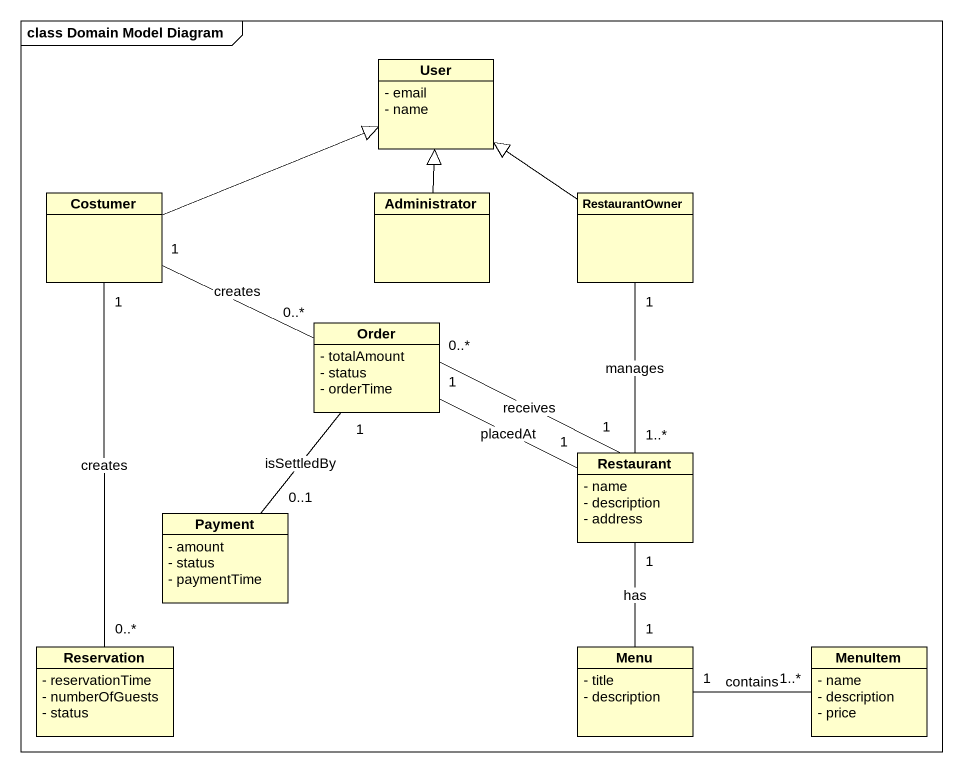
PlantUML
@startuml
mainframe class Domain Model Diagram
hide circle
hide empty members
skinparam classAttributeIconSize 0
class User {
  - email
  - name
}
class Costumer
class Administrator
class RestaurantOwner
class Order {
  - totalAmount
  - status
  - orderTime
}
class Restaurant {
  - name
  - description
  - address
}
class Payment {
  - amount
  - status
  - paymentTime
}
class Reservation {
  - reservationTime
  - numberOfGuests
  - status
}
class Menu {
  - title
  - description
}
class MenuItem {
  - name
  - description
  - price
}
Costumer -right-|> User
Costumer "1" -right- "0..*" Order : creates
Administrator -up-|> User
RestaurantOwner -up-|> User
Order "1" -right- "1" Restaurant : placedAt
Order "1" -- "0..1" Payment : isSettledBy
Restaurant "1..*" -up- "1" RestaurantOwner : manages
Restaurant "1" -left- "0..*" Order : receives
Reservation "0..*" -up- "1" Costumer : creates
Menu "1" -up- "1" Restaurant : has
Menu "1" -right- "1..*" MenuItem : contains
@enduml
